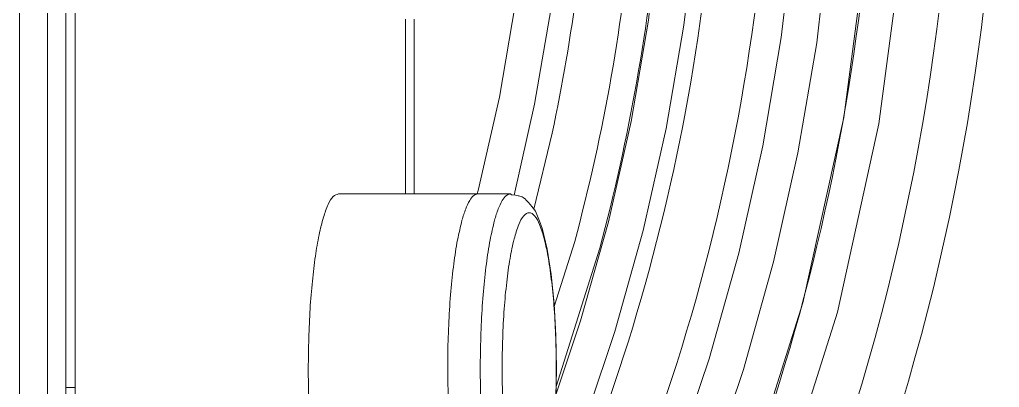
# Model space of a CAD drawing. Header units: millimetres. Extents: x -164867 to 807677, y -316775 to 513985.
# Drawn here: x 245526.2 to 245629.9, y 461259.9 to 461298.9 of the extents above; entities that cross this region are included whole.
import ezdxf

# ---------------------------------------------------------------- set-up
doc = ezdxf.new("R2010")
doc.units = ezdxf.units.MM
doc.layers.add('TECHNO', color=7, linetype='Continuous', lineweight=15)

# ---------------------------------------------------------------- blocks, each defined once
blk = doc.blocks.new('1.2_ миксер планетарный K60_60 литров')
at = {"transparency": 33554687}
for p, q in [((-18.09, -404.1), (-343.59, -404.1)), ((-18.09, -407.06), (-343.59, -407.06)), ((-249.34, -409.01), (-249.34, -409.99)), ((-112.34, -409.01), (-249.34, -409.01)), ((-112.34, -409.01), (-249.34, -409.01)), ((-249.34, -409.01), (-249.34, -409.99)), ((-112.34, -409.99), (-249.34, -409.99)), ((-112.34, -409.99), (-249.34, -409.99)), ((-228.84, -437.89), (-228.84, -445.82)), ((-228.84, -437.89), (-228.84, -445.82)), ((-228.84, -444.98), (-210.34, -444.98)), ((-228.84, -444.98), (-210.34, -444.98)), ((-228.84, -445.82), (-228.84, -452.66)), ((-228.84, -445.82), (-228.84, -452.66)), ((-210.34, -445.91), (-228.84, -445.91)), ((-228.5, -452.68), (-228.84, -452.58)), ((-228.84, -452.66), (-228.84, -456.11)), ((-218.61, -454.92), (-228.5, -452.68)), ((-208.61, -456.63), (-218.61, -454.92)), ((-228.99, -456.64), (-229.05, -456.92)), ((-228.95, -456.29), (-228.99, -456.64)), ((-219.35, -458.64), (-228.97, -456.47)), ((-228.84, -456.11), (-228.95, -456.21)), ((-228.95, -456.21), (-228.95, -456.29)), ((-229.42, -457.67), (-229.48, -457.73)), ((-229.23, -457.44), (-229.42, -457.67)), ((-229.17, -457.32), (-229.23, -457.44)), ((-229.06, -456.99), (-229.17, -457.32)), ((-229.05, -456.92), (-229.06, -456.99)), ((-230.17, -458.36), (-230.68, -458.74)), ((-222.43, -460.51), (-230.47, -458.58)), ((-229.75, -458.01), (-230.17, -458.36)), ((-229.48, -457.73), (-229.75, -458.01)), ((-209.15, -460.39), (-219.35, -458.64)), ((-232.48, -459.46), (-234.7, -459.99)), ((-231.92, -459.24), (-232.48, -459.46)), ((-230.68, -458.74), (-231.92, -459.24)), ((-240.48, -460.72), (-243.84, -460.91)), ((-233.9, -462.9), (-240.77, -460.73)), ((-237.39, -460.41), (-240.48, -460.72)), ((-234.7, -459.99), (-237.39, -460.41)), ((-247.34, -460.97), (-250.85, -460.91)), ((-242.29, -463.53), (-250.01, -460.92)), ((-234.61, -465.55), (-249.25, -460.94)), ((-243.84, -460.91), (-247.34, -460.97)), ((-243.42, -467.16), (-253.92, -463.61)), ((-231.81, -466.48), (-242.29, -463.53)), ((-221.19, -468.87), (-231.81, -466.48)), ((-232.74, -470.16), (-243.42, -467.16)), ((-210.46, -470.7), (-221.19, -468.87)), ((-221.93, -472.6), (-232.74, -470.16)), ((-199.65, -471.97), (-210.46, -470.7)), ((-211, -474.46), (-221.93, -472.6)), ((-257.34, -473.42), (-246.32, -477.14)), ((-199.99, -475.75), (-211, -474.46)), ((-247.44, -480.77), (-258.65, -476.99)), ((-246.32, -477.14), (-235.13, -480.28)), ((-235.13, -480.28), (-223.78, -482.82)), ((-259.51, -481.01), (-240.37, -487.05)), ((-236.05, -483.96), (-247.44, -480.77)), ((-223.78, -482.82), (-212.31, -484.77)), ((-260.81, -484.58), (-241.36, -490.72)), ((-224.51, -486.55), (-236.05, -483.96)), ((-212.31, -484.77), (-200.76, -486.12)), ((-212.85, -488.53), (-224.51, -486.55)), ((-240.37, -487.05), (-220.78, -491.39)), ((-240.37, -487.05), (-220.78, -491.39)), ((-240.37, -487.05), (-220.78, -491.39)), ((-240.37, -487.05), (-220.78, -491.39)), ((-201.1, -489.9), (-212.85, -488.53)), ((-241.36, -490.72), (-221.44, -495.13)), ((-220.78, -491.39), (-200.89, -494.01)), ((-221.44, -495.13), (-201.22, -497.79)), ((-221.44, -495.13), (-201.22, -497.79)), ((-201.22, -497.79), (-221.44, -495.13)), ((-221.44, -495.13), (-201.22, -497.79))]:
    blk.add_line(p, q, dxfattribs=at)
for radius, start, end in [(238.34, 230, 310), (219, 237, 267), (213.4, 240, 267), (229.99, 235, 265), (243, 231, 309), (200, 258, 267), (205, 255, 265), (207.75, 255, 265)]:
    blk.add_arc((-180.84, -264.88), radius, start, end, dxfattribs=at)
for points in [[(-249.34, -409.01), (-254.04, -409.07), (-258.61, -409.26), (-262.96, -409.57), (-266.98, -410), (-270.56, -410.53), (-273.61, -411.15), (-276.07, -411.85), (-277.87, -412.61), (-278.97, -413.4), (-279.34, -414.22)], [(-249.34, -409.99), (-254.04, -410.05), (-258.61, -410.25), (-262.96, -410.56), (-266.98, -410.99), (-270.56, -411.52), (-273.61, -412.14), (-276.07, -412.84), (-277.87, -413.59), (-278.97, -414.39), (-279.34, -415.2)], [(-249.34, -409.99), (-254.04, -410.05), (-258.61, -410.25), (-262.96, -410.56), (-266.98, -410.99), (-270.56, -411.52), (-273.61, -412.14), (-276.07, -412.84), (-277.87, -413.59), (-278.97, -414.39), (-279.34, -415.2)], [(-244.13, -434.73), (-247.34, -434.68), (-250.56, -434.73), (-253.67, -434.87), (-256.59, -435.11), (-259.23, -435.43), (-261.51, -435.83), (-263.36, -436.29), (-264.73, -436.79), (-265.56, -437.33), (-265.84, -437.89)], [(-228.84, -437.89), (-229.12, -437.33), (-229.96, -436.79), (-231.32, -436.29), (-233.17, -435.83), (-235.45, -435.43), (-238.09, -435.11), (-241.02, -434.87), (-244.13, -434.73)], [(-231.65, -450.96), (-233.72, -450.49), (-236.25, -450.09), (-239.15, -449.78), (-242.33, -449.57), (-245.68, -449.46), (-249.09, -449.47), (-252.44, -449.58), (-255.62, -449.79), (-258.51, -450.1), (-261.03, -450.5), (-263.08, -450.98), (-264.6, -451.51), (-265.53, -452.08), (-265.84, -452.66)], [(-228.84, -452.66), (-229.02, -452.22), (-229.56, -451.78), (-230.44, -451.36), (-231.65, -450.96)], [(-231.65, -454.41), (-233.72, -453.94), (-236.25, -453.54), (-239.15, -453.23), (-242.33, -453.02), (-245.68, -452.91), (-249.09, -452.91), (-252.44, -453.02), (-255.62, -453.24), (-258.51, -453.55), (-261.03, -453.95), (-263.08, -454.42), (-264.6, -454.95), (-265.53, -455.52), (-265.84, -456.11)], [(-228.84, -456.11), (-229.02, -455.66), (-229.56, -455.23), (-230.44, -454.8), (-231.65, -454.41)], [(-263.84, -458.08), (-263.53, -458.64), (-262.59, -459.18), (-261.06, -459.67), (-259.01, -460.11), (-256.51, -460.46), (-253.66, -460.73), (-250.56, -460.89), (-247.34, -460.95), (-244.12, -460.89), (-241.03, -460.73), (-238.18, -460.46), (-235.68, -460.11), (-233.62, -459.67), (-232.1, -459.18), (-231.16, -458.64), (-230.84, -458.08), (-231.16, -457.52), (-232.1, -456.98), (-233.62, -456.49), (-235.68, -456.05), (-238.18, -455.7), (-241.03, -455.43), (-244.12, -455.27), (-247.34, -455.22), (-250.56, -455.27), (-253.66, -455.43), (-256.51, -455.7), (-259.01, -456.05), (-261.06, -456.49), (-262.59, -456.98), (-263.53, -457.52), (-263.84, -458.08)]]:
    blk.add_spline(points, degree=3, dxfattribs=at)
blk = doc.blocks.new('TECHNOLOGIJA Garmatnaya')
at = {"layer": 'TECHNO', "transparency": 33554687, "xscale": 0.9999987167524668, "yscale": 0.9999987167524668, "zscale": 0.9999987167524668, "rotation": 90}
blk.add_blockref('1.2_ миксер планетарный K60_60 литров', (-1916.15, 3546.52), dxfattribs=at)

msp = doc.modelspace()

# ---------------------------------------------------------------- block references
at = {"layer": 'TECHNO', "transparency": 33554687}
msp.add_blockref('TECHNOLOGIJA Garmatnaya', (247038.21, 457962.73), dxfattribs=at)

doc.saveas('drawing.dxf')
